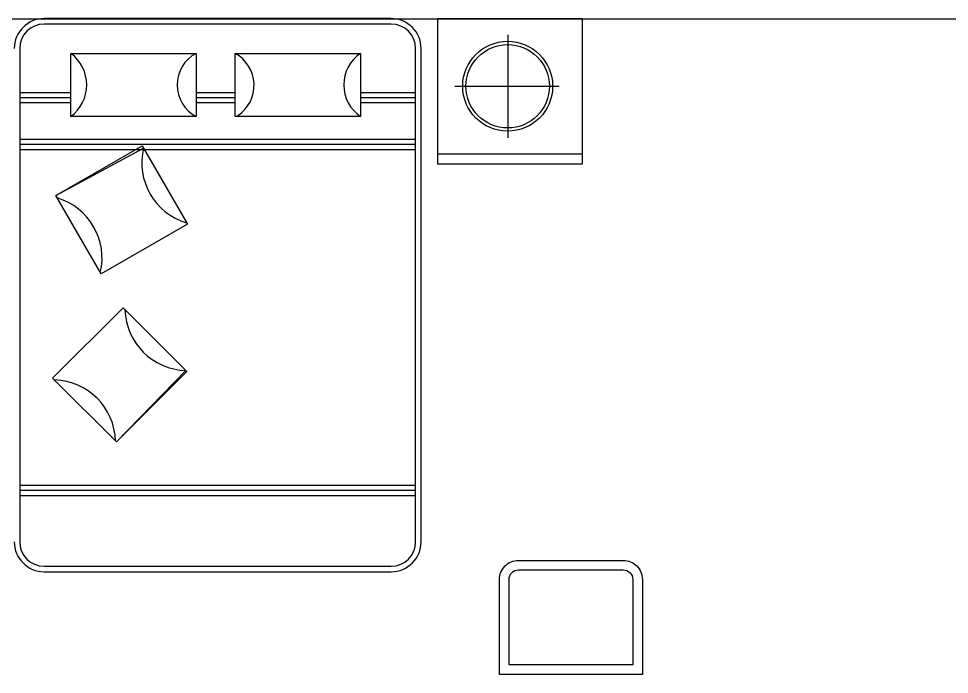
# Model space of a CAD drawing. Header units: inches. Extents: x 9.7 to 52.2, y 13.1 to 37.9.
# Drawn here: x 40.36 to 43.298, y 22.94 to 25.011 of the extents above; entities that cross this region are included whole.
import ezdxf

# ---------------------------------------------------------------- set-up
doc = ezdxf.new("R2010")
doc.units = ezdxf.units.IN
doc.header["$MEASUREMENT"] = 0
doc.layers.add('02', color=2, linetype='Continuous')
doc.layers.add('1', color=1, linetype='Continuous')

msp = doc.modelspace()

# ---------------------------------------------------------------- linework, layer by layer
at = {"layer": '02'}
for p, q in [((41.5365, 25.0113), (40.4409, 25.0113)), ((41.6824, 25.0107), (41.6824, 24.5526)), ((42.1405, 25.0107), (41.6824, 25.0107)), ((42.1405, 24.5526), (42.1405, 25.0107)), ((41.5365, 24.994), (40.4409, 24.994)), ((41.9041, 24.9604), (41.9041, 24.6351)), ((40.3638, 24.9169), (40.3638, 23.359)), ((41.6136, 23.359), (41.6136, 24.9169)), ((41.6309, 23.359), (41.6309, 24.9169)), ((40.5251, 24.7022), (40.5251, 24.9016)), ((40.5251, 24.9016), (40.9203, 24.9016)), ((40.9203, 24.9016), (40.9203, 24.7022)), ((41.044, 24.9016), (41.4392, 24.9016)), ((41.044, 24.7022), (41.044, 24.9016)), ((41.4392, 24.9016), (41.4392, 24.7022)), ((40.3638, 24.7784), (40.5251, 24.7784)), ((40.9203, 24.7784), (41.044, 24.7784)), ((41.4392, 24.7784), (41.6136, 24.7784)), ((41.7374, 24.7977), (42.0669, 24.7977)), ((40.3638, 24.7623), (40.5251, 24.7623)), ((40.3638, 24.7461), (40.5251, 24.7461)), ((40.9203, 24.7623), (41.044, 24.7623)), ((40.9203, 24.7461), (41.044, 24.7461)), ((41.4392, 24.7623), (41.6136, 24.7623)), ((41.4392, 24.7461), (41.6136, 24.7461)), ((40.9203, 24.7022), (40.5251, 24.7022)), ((41.4392, 24.7022), (41.044, 24.7022)), ((40.3638, 24.6308), (41.6136, 24.6308)), ((40.3638, 24.6147), (41.6136, 24.6147)), ((40.3638, 24.5985), (41.6136, 24.5985)), ((40.478, 24.4522), (40.7502, 24.6094)), ((40.478, 24.4522), (40.7544, 24.602)), ((40.7502, 24.6094), (40.8929, 24.3622)), ((40.7544, 24.602), (40.8929, 24.3622)), ((41.6824, 24.5847), (42.1405, 24.5847)), ((41.6824, 24.5526), (42.1405, 24.5526)), ((40.6207, 24.2051), (40.478, 24.4522)), ((40.8929, 24.3622), (40.6207, 24.2051)), ((40.4677, 23.8761), (40.6899, 24.0984)), ((40.6899, 24.0984), (40.8883, 23.9)), ((40.6899, 24.0984), (40.8917, 23.8966)), ((40.8883, 23.9), (40.6695, 23.6744)), ((40.8917, 23.8966), (40.6695, 23.6744)), ((40.6695, 23.6744), (40.4677, 23.8761)), ((40.3638, 23.538), (41.6136, 23.538)), ((40.3638, 23.5218), (41.6136, 23.5218)), ((40.3638, 23.5056), (41.6136, 23.5056)), ((40.4409, 23.2818), (41.5365, 23.2818)), ((40.4409, 23.2645), (41.5365, 23.2645))]:
    msp.add_line(p, q, dxfattribs=at)
for points in [[(42.3292, 22.9404), (41.8783, 22.9404), (41.8783, 23.2404, -0.414214), (41.9383, 23.3004), (42.2692, 23.3004, -0.414214), (42.3292, 23.2404)], [(42.2992, 22.9704), (41.9083, 22.9704), (41.9083, 23.2404, -0.414214), (41.9383, 23.2704), (42.2692, 23.2704, -0.414214), (42.2992, 23.2404)]]:
    msp.add_lwpolyline(points, format="xyb", close=True, dxfattribs=at)
for radius in [0.1419, 0.1317]:
    msp.add_circle((41.9041, 24.7977), radius, dxfattribs=at)
for centre, radius, start, end in [((40.4409, 24.9169), 0.0944, 90, 180), ((41.5365, 24.9169), 0.0944, 0, 90), ((40.4409, 24.9169), 0.0771, 90, 180), ((41.5365, 24.9169), 0.0771, 0, 90), ((40.4511, 24.8019), 0.1242, 306.5959, 53.4041), ((40.9743, 24.8019), 0.1134, 118.4619, 241.5381), ((40.9881, 24.8007), 0.1154, 303.4023, 61.0264), ((41.5077, 24.8019), 0.121, 124.5027, 235.4973), ((40.947, 24.5561), 0.1979, 166.5879, 253.4121), ((40.4257, 24.2552), 0.1979, 346.5879, 73.4121), ((40.8938, 24.0979), 0.1979, 181.5879, 268.4121), ((40.4682, 23.6723), 0.1979, 1.5879, 88.4121), ((40.4409, 23.359), 0.0944, 180, 270), ((40.4409, 23.359), 0.0771, 180, 270), ((41.5365, 23.359), 0.0944, 270, 0), ((41.5365, 23.359), 0.0771, 270, 0)]:
    msp.add_arc(centre, radius, start, end, dxfattribs=at)
at = {"layer": '1'}
msp.add_line((31.5745, 25.0107), (51.9007, 25.0107), dxfattribs=at)

doc.saveas('drawing.dxf')
